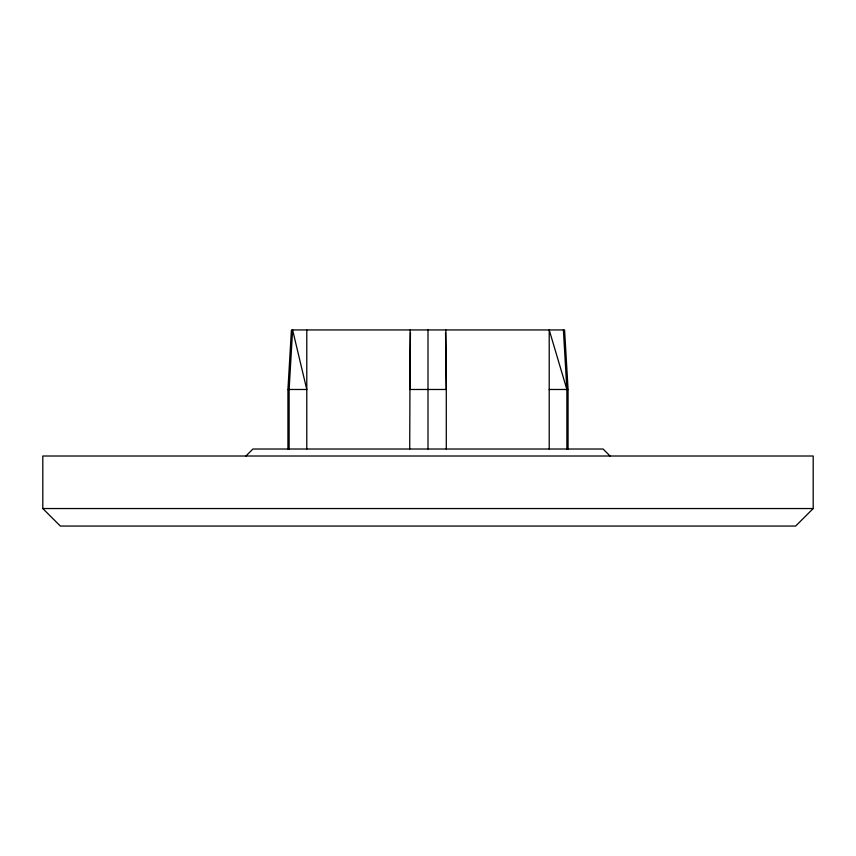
<?xml version="1.0" encoding="UTF-8"?>
<svg xmlns="http://www.w3.org/2000/svg" width="856" height="856" viewBox="0 0 856 856"><rect width="100%" height="100%" fill="white"/><g stroke="black" fill="none" stroke-linecap="round" stroke-linejoin="round"><path stroke-width="1.28" d="M410.174 329.945L409.714 449.015M410.452 332.599L409.714 389.48L446.286 389.48L446.286 449.015M287.926 449.015L287.926 389.48L291.425 329.945L564.575 329.945L568.074 389.48L568.074 449.015M245.907 456.013L252.905 449.015L603.095 449.015L610.093 456.013M813.2 508.539L795.652 526.055L60.348 526.055L42.8 508.539L42.8 456.013L813.2 456.013L813.2 508.539L42.8 508.539M287.926 389.48L306.79 389.48L292.602 329.945L289.125 389.48L289.125 449.015M549.21 389.48L568.074 389.48M566.875 449.015L566.875 389.48L549.21 329.945L549.21 449.015M563.398 329.945L566.875 389.48M445.548 332.599L446.286 389.48L445.826 329.945M428 329.945L428 449.015M306.79 329.945L306.79 449.015"/></g></svg>
